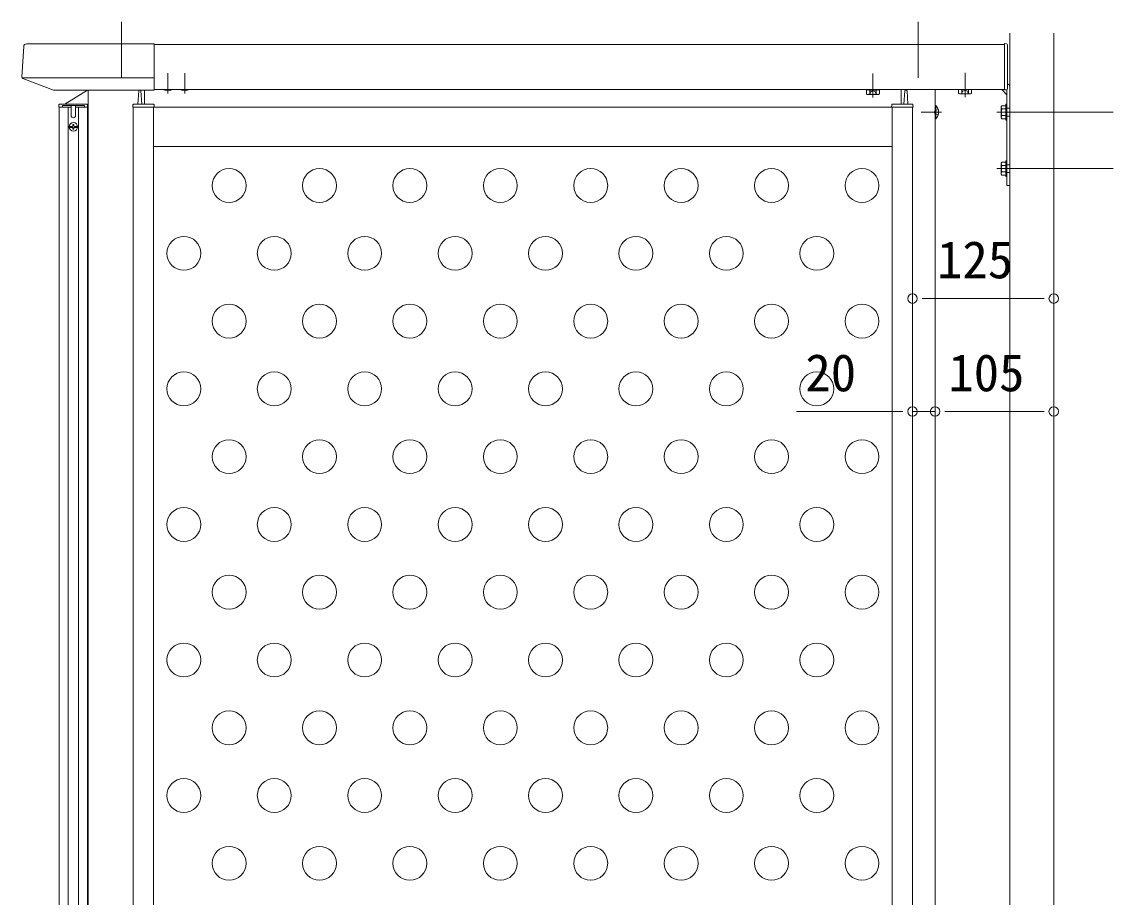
# Model space of a CAD drawing. Units: millimetres, scale not verified. Extents: x -11088 to 11088, y -17895 to 17964.
# Drawn here: x -4011 to -3045, y -13758 to -12983 of the extents above; entities that cross this region are included whole.
import ezdxf
from ezdxf.enums import TextEntityAlignment as Align

# ---------------------------------------------------------------- set-up
doc = ezdxf.new("R2010")
doc.units = ezdxf.units.MM
doc.header["$LTSCALE"] = 18
for name, pattern in [('CHAIN2', [12, 9, -1, 1, -1]), ('DASHED1', [1.8, 1.2, -0.6]), ('DASHED3', [4, 3, -1])]:
    doc.linetypes.add(name, pattern=pattern)
for name, color, linetype, lineweight in [('0-2_YKK_ZWAK', 4, 'Continuous', 9), ('0-3_YKK_11', 3, 'Continuous', 9), ('0-4_YKK_12', 6, 'Continuous', 9)]:
    doc.layers.add(name, color=color, linetype=linetype, lineweight=lineweight)
doc.styles.add('ＭＳ ゴシック', font='')
doc.styles.get('ＭＳ ゴシック').set_extended_font_data('MS Gothic')

msp = doc.modelspace()

# ---------------------------------------------------------------- linework, layer by layer
at = {"layer": '0-2_YKK_ZWAK'}
for p, q in [((-3923, -12983.07), (-3923, -13032.76)), ((-3218, -12983.07), (-3218, -13032.76)), ((-4009.5, -13004.91), (-4011.13, -13031.66)), ((-4006.99, -13002.57), (-3894, -13002.57)), ((-3894, -13043.57), (-3894, -13002.57)), ((-3141.5, -13003.07), (-3894, -13003.07)), ((-3141.5, -13002.37), (-3141.5, -13043.37)), ((-3139.94, -13002.46), (-3141.5, -13002.37)), ((-4010.75, -13032.76), (-3894, -13032.76)), ((-4010.17, -13033.15), (-3983.23, -13043.51)), ((-3982.94, -13043.57), (-3894, -13043.57)), ((-3973, -13056.07), (-3953.12, -13043.64)), ((-3952.86, -13043.57), (-3952.5, -13043.57)), ((-3952.5, -14113.07), (-3952.5, -13043.57)), ((-3908.35, -13056.07), (-3907.61, -13044.04)), ((-3907.11, -13043.57), (-3906.19, -13043.57)), ((-3905.69, -13044.04), (-3904.95, -13056.07)), ((-3902.5, -13043.57), (-3902.5, -13056.07)), ((-3141.5, -13043.07), (-3894, -13043.07)), ((-3263, -13043.37), (-3263.77, -13043.81)), ((-3263.75, -13043.37), (-3263.75, -13043.07)), ((-3252.25, -13043.37), (-3263.75, -13043.37)), ((-3260.89, -13046.92), (-3260.89, -13043.81)), ((-3255.11, -13046.92), (-3255.11, -13043.81)), ((-3253, -13043.37), (-3252.23, -13043.81)), ((-3252.25, -13043.07), (-3252.25, -13043.37)), ((-3252.23, -13046.92), (-3252.23, -13043.81)), ((-3233, -13043.57), (-3233, -13056.07)), ((-3229.81, -13044.04), (-3230.55, -13056.07)), ((-3228.39, -13043.57), (-3229.31, -13043.57)), ((-3227.15, -13056.07), (-3227.89, -13044.04)), ((-3203, -14113.07), (-3203, -13043.07)), ((-3181.85, -13043.07), (-3182.27, -13043.31)), ((-3182.27, -13046.42), (-3182.27, -13043.31)), ((-3179.39, -13046.42), (-3179.39, -13043.31)), ((-3173.61, -13046.42), (-3173.61, -13043.31)), ((-3171.15, -13043.07), (-3170.73, -13043.31)), ((-3144, -13043.07), (-3139.5, -13047.57)), ((-3139.94, -13043.27), (-3141.5, -13043.37)), ((-3139.5, -13043.14), (-3139.5, -13128.07)), ((-3137, -13040.57), (-3137, -13128.07)), ((-3253, -13047.37), (-3263, -13047.37)), ((-3253, -13047.37), (-3252.23, -13046.92)), ((-3181.5, -13046.87), (-3182.27, -13046.42)), ((-3181.5, -13046.87), (-3171.5, -13046.87)), ((-3978.5, -13058.57), (-3978.38, -13056.54)), ((-3978, -13058.57), (-3978.5, -13058.57)), ((-3978, -14097.57), (-3978, -13058.57)), ((-3975.21, -13058.57), (-3978, -13058.57)), ((-3977.88, -13056.07), (-3953.62, -13056.07)), ((-3975.2, -13057.56), (-3975.21, -13058.57)), ((-3974.71, -13058.57), (-3975.21, -13058.57)), ((-3974.71, -13058.57), (-3967.5, -13058.57)), ((-3956.3, -13057.07), (-3974.7, -13057.07)), ((-3970, -14097.57), (-3970, -13058.57)), ((-3967.5, -13057.57), (-3967.5, -13057.07)), ((-3967.5, -13057.57), (-3967.5, -13066.07)), ((-3963.5, -13057.07), (-3963.5, -13057.57)), ((-3963.5, -13066.07), (-3963.5, -13057.57)), ((-3963.5, -13058.57), (-3956.29, -13058.57)), ((-3961, -14097.57), (-3961, -13058.57)), ((-3955.79, -13058.57), (-3956.29, -13058.57)), ((-3955.8, -13057.56), (-3955.79, -13058.57)), ((-3953.5, -13058.57), (-3955.79, -13058.57)), ((-3953, -14097.57), (-3953, -13058.57)), ((-3952.5, -13058.57), (-3953, -13058.57)), ((-3952.5, -13058.57), (-3952.5, -13058.57)), ((-3913, -13058.57), (-3912.88, -13056.54)), ((-3912.5, -13058.57), (-3913, -13058.57)), ((-3912.5, -14097.57), (-3912.5, -13058.57)), ((-3894.5, -13058.57), (-3912.5, -13058.57)), ((-3912.38, -13056.07), (-3894.62, -13056.07)), ((-3241, -13058.57), (-3894.5, -13058.57)), ((-3894.5, -14097.57), (-3894.5, -13058.57)), ((-3241, -14097.57), (-3241, -13058.57)), ((-3241, -13058.57), (-3223, -13058.57)), ((-3223.12, -13056.07), (-3240.88, -13056.07)), ((-3223, -14097.57), (-3223, -13058.57)), ((-3223, -13058.57), (-3222.5, -13058.57)), ((-3222.5, -13058.57), (-3222.62, -13056.54)), ((-3203, -13068.97), (-3203, -13057.17)), ((-3144.5, -13058.07), (-3144.07, -13057.32)), ((-3144.5, -13068.07), (-3144.5, -13058.07)), ((-3140.5, -13057.32), (-3144.07, -13057.32)), ((-3140.5, -13060.18), (-3144.05, -13060.18)), ((-3140.5, -13056.07), (-3140.5, -13070.07)), ((-3140.5, -13056.07), (-3139.5, -13056.07)), ((-3140.5, -13057.32), (-3140.5, -13068.82)), ((-3139.5, -13056.07), (-3139.5, -13070.07)), ((-3965.88, -13074.02), (-3965.13, -13074.02)), ((-3965.88, -13074.02), (-3965.88, -13074.97)), ((-3965.13, -13074.97), (-3965.13, -13074.02)), ((-3202.49, -13068.97), (-3203, -13068.97)), ((-3144.5, -13068.07), (-3144.07, -13068.82)), ((-3144.07, -13068.82), (-3140.5, -13068.82)), ((-3140.5, -13065.95), (-3144.05, -13065.95)), ((-3140.5, -13070.07), (-3139.5, -13070.07)), ((-3966.42, -13075.64), (-3969.23, -13075.64)), ((-3966.42, -13076.49), (-3969.23, -13076.49)), ((-3967.55, -13075.69), (-3966.6, -13075.69)), ((-3966.6, -13076.44), (-3966.03, -13076.6)), ((-3966.03, -13076.6), (-3965.88, -13077.17)), ((-3965.88, -13077.17), (-3965.88, -13078.12)), ((-3965.13, -13078.12), (-3965.88, -13078.12)), ((-3964.97, -13076.6), (-3965.13, -13077.17)), ((-3965.13, -13078.12), (-3965.13, -13077.17)), ((-3964.4, -13076.44), (-3964.97, -13076.6)), ((-3964.58, -13075.64), (-3961.77, -13075.64)), ((-3964.58, -13076.49), (-3961.77, -13076.49)), ((-3964.4, -13075.69), (-3963.45, -13075.69)), ((-3963.45, -13076.44), (-3964.4, -13076.44)), ((-3963.45, -13075.69), (-3963.45, -13076.44)), ((-3241, -13093.57), (-3894.5, -13093.57)), ((-3144.5, -13108.07), (-3144.07, -13107.32)), ((-3144.5, -13118.07), (-3144.5, -13108.07)), ((-3140.5, -13107.32), (-3144.07, -13107.32)), ((-3140.5, -13110.18), (-3144.05, -13110.18)), ((-3140.5, -13106.07), (-3140.5, -13120.07)), ((-3140.5, -13106.07), (-3139.5, -13106.07)), ((-3140.5, -13107.32), (-3140.5, -13118.82)), ((-3139.5, -13106.07), (-3139.5, -13120.07)), ((-3144.5, -13118.07), (-3144.07, -13118.82)), ((-3144.07, -13118.82), (-3140.5, -13118.82)), ((-3140.5, -13115.95), (-3144.05, -13115.95)), ((-3140.5, -13120.07), (-3139.5, -13120.07)), ((-3139.5, -13128.07), (-3137, -13128.07))]:
    msp.add_line(p, q, dxfattribs=at)
at = {"layer": '0-2_YKK_ZWAK', "linetype": 'CHAIN2'}
for p, q in [((-3882, -13046.57), (-3882, -13028.57)), ((-3867, -13046.57), (-3867, -13028.57)), ((-3258, -13050.19), (-3258, -13028.78)), ((-3176.5, -13049.69), (-3176.5, -13028.28)), ((-3197.5, -13063.07), (-3215.5, -13063.07)), ((-3148.5, -13063.07), (-3045.46, -13063.07)), ((-3148.5, -13113.07), (-3045.46, -13113.07))]:
    msp.add_line(p, q, dxfattribs=at)
at = {"layer": '0-2_YKK_ZWAK', "linetype": 'DASHED1'}
for p, q in [((-3884.5, -13043.68), (-3884.2, -13043.07)), ((-3879.5, -13043.68), (-3879.8, -13043.07)), ((-3869.5, -13043.68), (-3869.2, -13043.07)), ((-3864.5, -13043.68), (-3864.8, -13043.07)), ((-3139.5, -13059.57), (-3137, -13059.57)), ((-3139.5, -13066.57), (-3137, -13066.57)), ((-3139.5, -13109.57), (-3137, -13109.57)), ((-3139.5, -13116.57), (-3137, -13116.57))]:
    msp.add_line(p, q, dxfattribs=at)
at = {"layer": '0-2_YKK_ZWAK', "linetype": 'DASHED3'}
msp.add_line((-3253, -13043.37), (-3263, -13043.37), dxfattribs=at)
at = {"layer": '0-2_YKK_ZWAK'}
for points in [[(-3139, -13003.46), (-3139, -13041.87), (-3139, -13042.27)], [(-3263, -13047.37), (-3263.77, -13046.92), (-3263.77, -13043.81)], [(-3171.5, -13046.87), (-3170.73, -13046.42), (-3170.73, -13043.31)], [(-3953.12, -13056.54), (-3953, -13058.57), (-3953.5, -13058.57)], [(-3894.12, -13056.54), (-3894, -13058.57), (-3894.5, -13058.57)], [(-3241.38, -13056.54), (-3241.5, -13058.57), (-3241, -13058.57)], [(-3202.49, -13068.97), (-3202.49, -13057.17), (-3203, -13057.17)], [(-3965.88, -13074.97), (-3966.03, -13075.54), (-3966.6, -13075.69)], [(-3965.13, -13074.97), (-3964.97, -13075.54), (-3964.4, -13075.69)], [(-3966.6, -13076.44), (-3967.55, -13076.44), (-3967.55, -13075.69)]]:
    msp.add_lwpolyline(points, dxfattribs=at)
at = {"layer": '0-2_YKK_ZWAK', "linetype": 'DASHED3'}
for points in [[(-3261.05, -13047.37), (-3259.9, -13045.01), (-3258, -13044)], [(-3254.95, -13047.37), (-3256.1, -13045.01), (-3258, -13044)], [(-3179.55, -13046.87), (-3178.4, -13044.51), (-3176.5, -13043.5)], [(-3173.45, -13046.87), (-3174.6, -13044.51), (-3176.5, -13043.5)], [(-3200.39, -13060.57), (-3203.17, -13061.92), (-3203.78, -13063.07)], [(-3200.39, -13065.57), (-3203.17, -13064.21), (-3203.78, -13063.07)]]:
    msp.add_lwpolyline(points, dxfattribs=at)
at = {"layer": '0-2_YKK_ZWAK'}
for centre, radius in [((-3965.5, -13076.07), 3.75), ((-3827.75, -13128.07), 15), ((-3747.75, -13128.07), 15), ((-3667.75, -13128.07), 15), ((-3587.75, -13128.07), 15), ((-3507.75, -13128.07), 15), ((-3427.75, -13128.07), 15), ((-3347.75, -13128.07), 15), ((-3267.75, -13128.07), 15), ((-3867.75, -13188.07), 15), ((-3787.75, -13188.07), 15), ((-3707.75, -13188.07), 15), ((-3627.75, -13188.07), 15), ((-3547.75, -13188.07), 15), ((-3467.75, -13188.07), 15), ((-3387.75, -13188.07), 15), ((-3307.75, -13188.07), 15), ((-3827.75, -13248.07), 15), ((-3747.75, -13248.07), 15), ((-3667.75, -13248.07), 15), ((-3587.75, -13248.07), 15), ((-3507.75, -13248.07), 15), ((-3427.75, -13248.07), 15), ((-3347.75, -13248.07), 15), ((-3267.75, -13248.07), 15), ((-3867.75, -13308.07), 15), ((-3787.75, -13308.07), 15), ((-3707.75, -13308.07), 15), ((-3627.75, -13308.07), 15), ((-3547.75, -13308.07), 15), ((-3467.75, -13308.07), 15), ((-3387.75, -13308.07), 15), ((-3307.75, -13308.07), 15), ((-3827.75, -13368.07), 15), ((-3747.75, -13368.07), 15), ((-3667.75, -13368.07), 15), ((-3587.75, -13368.07), 15), ((-3507.75, -13368.07), 15), ((-3427.75, -13368.07), 15), ((-3347.75, -13368.07), 15), ((-3267.75, -13368.07), 15), ((-3867.75, -13428.07), 15), ((-3787.75, -13428.07), 15), ((-3707.75, -13428.07), 15), ((-3627.75, -13428.07), 15), ((-3547.75, -13428.07), 15), ((-3467.75, -13428.07), 15), ((-3387.75, -13428.07), 15), ((-3307.75, -13428.07), 15), ((-3827.75, -13488.07), 15), ((-3747.75, -13488.07), 15), ((-3667.75, -13488.07), 15), ((-3587.75, -13488.07), 15), ((-3507.75, -13488.07), 15), ((-3427.75, -13488.07), 15), ((-3347.75, -13488.07), 15), ((-3267.75, -13488.07), 15), ((-3867.75, -13548.07), 15), ((-3787.75, -13548.07), 15), ((-3707.75, -13548.07), 15), ((-3627.75, -13548.07), 15), ((-3547.75, -13548.07), 15), ((-3467.75, -13548.07), 15), ((-3387.75, -13548.07), 15), ((-3307.75, -13548.07), 15), ((-3827.75, -13608.07), 15), ((-3747.75, -13608.07), 15), ((-3667.75, -13608.07), 15), ((-3587.75, -13608.07), 15), ((-3507.75, -13608.07), 15), ((-3427.75, -13608.07), 15), ((-3347.75, -13608.07), 15), ((-3267.75, -13608.07), 15), ((-3867.75, -13668.07), 15), ((-3787.75, -13668.07), 15), ((-3707.75, -13668.07), 15), ((-3627.75, -13668.07), 15), ((-3547.75, -13668.07), 15), ((-3467.75, -13668.07), 15), ((-3387.75, -13668.07), 15), ((-3307.75, -13668.07), 15), ((-3827.75, -13728.07), 15), ((-3747.75, -13728.07), 15), ((-3667.75, -13728.07), 15), ((-3587.75, -13728.07), 15), ((-3507.75, -13728.07), 15), ((-3427.75, -13728.07), 15), ((-3347.75, -13728.07), 15), ((-3267.75, -13728.07), 15)]:
    msp.add_circle(centre, radius, dxfattribs=at)
for centre, radius, start, end in [((-4007, -13005.07), 2.5, 89.80937, 176.5), ((-3140, -13003.46), 1, 0.00015, 86.50017), ((-4009.63, -13031.75), 1.5, 176.5, 248.96249), ((-3982.94, -13042.77), 0.8, 248.96249, 270), ((-3952.86, -13044.07), 0.5, 90, 122.00538), ((-3907.11, -13044.07), 0.5, 90, 176.5), ((-3906.19, -13044.07), 0.5, 3.5, 90), ((-3882, -13035.84), 8.23, 241.46539, 298.53461), ((-3867, -13035.84), 8.23, 241.46539, 298.53461), ((-3262.33, -13045.92), 2.56, 55.61708, 124.38292), ((-3258, -13052.92), 9.55, 72.41276, 107.58724), ((-3253.67, -13045.92), 2.56, 55.61708, 124.38292), ((-3229.31, -13044.07), 0.5, 90, 176.5), ((-3228.39, -13044.07), 0.5, 3.5, 90), ((-3180.83, -13045.42), 2.56, 112.78947, 124.38292), ((-3180.83, -13045.42), 2.56, 55.61708, 67.21053), ((-3176.5, -13052.42), 9.55, 101.72999, 107.58724), ((-3176.5, -13052.42), 9.55, 72.41276, 78.27001), ((-3172.17, -13045.42), 2.56, 112.79035, 124.38292), ((-3172.17, -13045.42), 2.56, 55.61708, 67.20965), ((-3140, -13042.27), 1, 273.5, 0), ((-3139.5, -13040.57), 2.5, 0, 78.46304), ((-3908.82, -13055.57), 0.5, 269.98861, 356.5), ((-3904.48, -13055.57), 0.5, 183.5, 270.11295), ((-3262.33, -13044.81), 2.56, 235.61708, 304.38292), ((-3258, -13037.81), 9.55, 252.41276, 287.58724), ((-3253.67, -13044.81), 2.56, 235.61708, 304.38292), ((-3231.02, -13055.57), 0.5, 269.88705, 356.5), ((-3226.68, -13055.57), 0.5, 183.5, 270.01139), ((-3180.83, -13044.31), 2.56, 235.61708, 304.38292), ((-3176.5, -13037.31), 9.55, 252.41276, 287.58724), ((-3172.17, -13044.31), 2.56, 235.61708, 304.38292), ((-3977.88, -13056.57), 0.5, 90, 176.5), ((-3974.7, -13057.57), 0.5, 90, 179.5), ((-3956.3, -13057.57), 0.5, 0.5, 90), ((-3953.62, -13056.57), 0.5, 3.5, 90), ((-3912.38, -13056.57), 0.5, 90, 176.5), ((-3894.62, -13056.57), 0.5, 3.5, 90), ((-3240.88, -13056.57), 0.5, 90, 176.5), ((-3223.12, -13056.57), 0.5, 3.5, 90), ((-3208.23, -13063.07), 8.23, 314.2189, 45.7811), ((-3141.94, -13058.74), 2.56, 146.25178, 214.38425), ((-3134.95, -13063.07), 9.55, 162.41205, 197.58795), ((-3965.5, -13066.07), 2, 180, 0), ((-3141.94, -13067.4), 2.56, 145.61575, 213.74822), ((-3141.94, -13108.74), 2.56, 146.25178, 214.38425), ((-3134.95, -13113.07), 9.55, 162.41205, 197.58795), ((-3141.94, -13117.4), 2.56, 145.61575, 213.74822)]:
    msp.add_arc(centre, radius, start, end, dxfattribs=at)
at = {"layer": '0-3_YKK_11'}
for p, q in [((-3137, -14486.54), (-3137, -12993.07)), ((-3098, -14486.54), (-3098, -12993.07))]:
    msp.add_line(p, q, dxfattribs=at)
at = {"layer": '0-4_YKK_12'}
for p, q in [((-3223, -13382.57), (-3223, -13227.07)), ((-3214.5, -13228.07), (-3206, -13228.07)), ((-3115, -13228.07), (-3206, -13228.07)), ((-3106.5, -13228.07), (-3115, -13228.07)), ((-3098, -13382.57), (-3098, -13227.07)), ((-3240, -13328.07), (-3325.8, -13328.07)), ((-3231.5, -13328.07), (-3240, -13328.07)), ((-3223, -13382.57), (-3223, -13327.07)), ((-3203, -13328.07), (-3223, -13328.07)), ((-3203, -13382.57), (-3203, -13327.07)), ((-3203, -13382.57), (-3203, -13327.07)), ((-3194.5, -13328.07), (-3186, -13328.07)), ((-3194.5, -13328.07), (-3186, -13328.07)), ((-3186, -13328.07), (-3169, -13328.07)), ((-3186, -13328.07), (-3115, -13328.07)), ((-3106.5, -13328.07), (-3115, -13328.07)), ((-3098, -13382.57), (-3098, -13327.07))]:
    msp.add_line(p, q, dxfattribs=at)
for centre, start, end in [((-3223, -13228.07), 0, 180), ((-3223, -13228.07), 180, 0), ((-3098, -13228.07), 0, 180), ((-3098, -13228.07), 180, 0), ((-3223, -13328.07), 0, 180), ((-3203, -13328.07), 0, 180), ((-3203, -13328.07), 0, 180), ((-3098, -13328.07), 0, 180), ((-3223, -13328.07), 180, 0), ((-3203, -13328.07), 180, 0), ((-3203, -13328.07), 180, 0), ((-3098, -13328.07), 180, 0)]:
    msp.add_arc(centre, 4.25, start, end, dxfattribs=at)

# ---------------------------------------------------------------- texts
at = {"layer": '0-4_YKK_12', "style": 'ＭＳ ゴシック'}
for s, p in [('125', (-3201.3, -13220.07)), ('20', (-3317.8, -13320.07)), ('105', (-3191.3, -13320.07))]:
    msp.add_text(s, height=32.99, dxfattribs=at).set_placement(p, align=Align.BOTTOM_LEFT)

doc.saveas('drawing.dxf')
